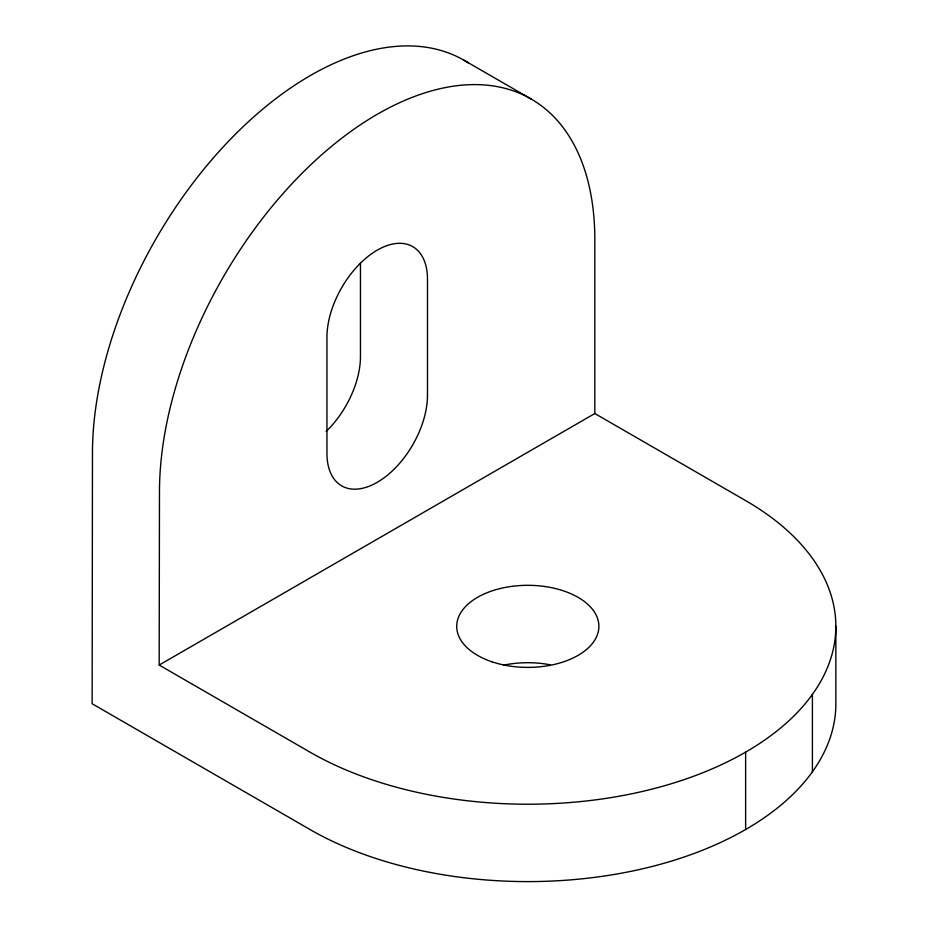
<?xml version="1.0" encoding="UTF-8"?>
<svg xmlns="http://www.w3.org/2000/svg" width="928" height="928" viewBox="0 0 928 928"><rect width="100%" height="100%" fill="white"/><g stroke="black" fill="none" stroke-linecap="round" stroke-linejoin="round"><path stroke-width="1.39" d="M159.175 665.051L159.477 491.55A308.421 178.072 -60 0 1 377.22 114.306A307.562 177.573 -60 0 1 594.825 239.795L594.825 413.528L159.175 665.051L309.975 752.121A308.05 177.851 0 0 0 745.625 752.121L745.625 829.504M464.058 60.285L531.083 98.983M594.825 413.528L745.625 500.598A308.05 177.851 0 0 1 745.625 752.121M835.85 626.354L835.85 703.749A308.05 177.851 0 0 1 645.691 868.063A308.05 177.851 0 0 1 309.975 829.504L92.15 703.749L92.464 452.852A308.421 178.072 -60 0 1 310.196 75.62A307.562 177.573 -60 0 1 468.721 63.139M812.406 694.422L812.406 771.806M360.458 263.413L360.458 356.572A71.085 41.041 -60 0 1 326.099 431.474M503.95 665.086A71.085 41.041 0 0 1 550.292 664.819M427.483 395.27L427.483 279.177A71.085 41.041 -60 0 0 377.22 250.154A71.085 41.041 -60 0 0 326.946 337.224L326.946 453.305A71.085 41.041 -60 0 0 377.22 482.328A71.085 41.041 -60 0 0 427.483 395.27M492.258 661.896A71.085 41.041 0 0 0 598.885 626.354A71.085 41.041 0 0 0 492.258 590.811A71.085 41.041 0 0 0 492.258 661.896"/></g></svg>
